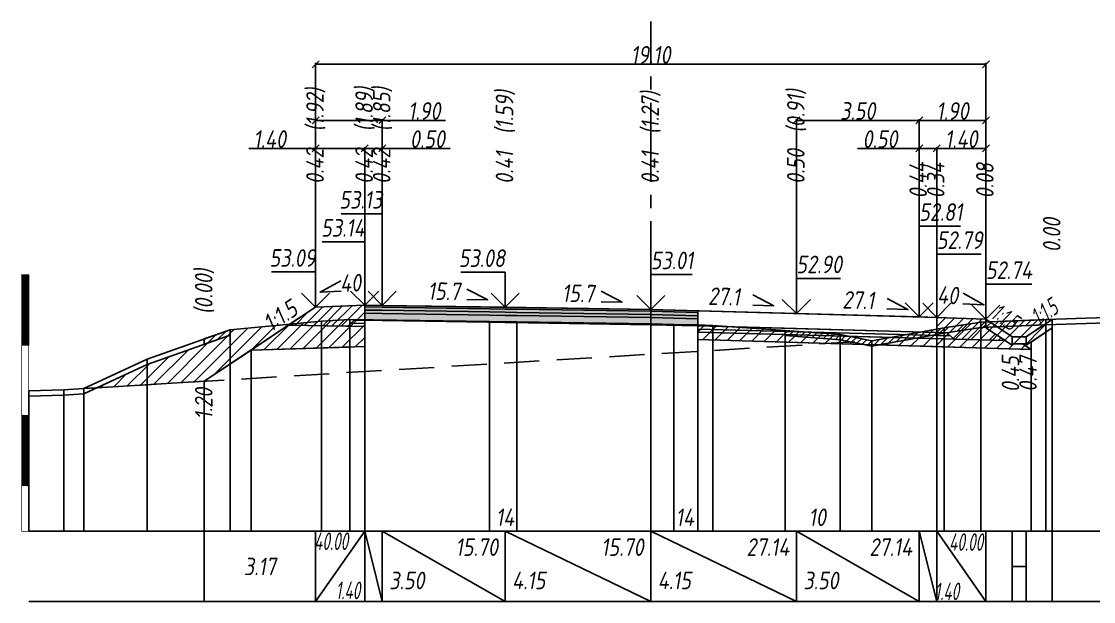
# Model space of a CAD drawing. Extents: x -717 to 1451, y -133302 to 233.
# Drawn here: x 82.6 to 235.3, y -81939 to -81856.4 of the extents above; entities that cross this region are included whole.
import ezdxf
from ezdxf.enums import TextEntityAlignment as Align

# ---------------------------------------------------------------- set-up
doc = ezdxf.new("R2010")
doc.units = 0
doc.linetypes.add('осевая2', pattern=[1.125, 0.75, -0.125, 0.125, -0.125])
doc.linetypes.add('штриховая', pattern=[0.75, 0.5, -0.25])
for name, color, linetype in [('Интерполированный поперечник', 2, 'Continuous'), ('Код_514', 1, 'Continuous'), ('Контур_0', 7, 'Continuous'), ('Контур_2521', 7, 'Continuous'), ('Контур_2564', 7, 'Continuous'), ('Контур_2660', 7, 'Continuous'), ('Контур_2665', 7, 'Continuous'), ('Контур_400', 7, 'Continuous'), ('Контур_508', 7, 'Continuous'), ('Контур_512', 7, 'Continuous'), ('Контур_513', 7, 'Continuous'), ('Красный поперечник', 1, 'Continuous'), ('Линейка абсолютных высот', 7, 'Continuous'), ('Объём_2501', 7, 'Continuous'), ('Объём_2564', 7, 'Continuous'), ('Объём_2650', 7, 'Continuous'), ('Объём_2660', 7, 'Continuous'), ('Объём_2661', 7, 'Continuous'), ('Объём_2662', 7, 'Continuous'), ('Объём_2663', 7, 'Continuous'), ('Объём_2664', 7, 'Continuous'), ('Объём_2665', 7, 'Continuous'), ('Объём_2666', 7, 'Continuous'), ('Объём_2753', 7, 'Continuous'), ('Ось', 1, 'осевая2'), ('Откосы', 7, 'Continuous'), ('Отметки покрытия', 7, 'Continuous'), ('Рабочие отметки', 7, 'Continuous'), ('Рабочие отметки доп.', 7, 'Continuous'), ('Слои выравнивания', 7, 'Continuous'), ('Таблица', 7, 'Continuous'), ('Уклоны проезжей части', 7, 'Continuous'), ('Черный поперечник', 3, 'Continuous')]:
    doc.layers.add(name, color=color, linetype=linetype)
for name, color, linetype, true_color in [('Контур_2540', 2, 'Continuous', 0xffff00), ('Контур_2560', 2, 'Continuous', 0xffff00), ('Контур_2561', 7, 'Continuous', 0xff8040), ('Контур_2562', 3, 'Continuous', 0x00ff00), ('Контур_2563', 7, 'Continuous', 0xff8000), ('Контур_2570', 7, 'Continuous', 0x80ff00), ('Контур_2583', 3, 'Continuous', 0x00ff00), ('Контур_2584', 3, 'Continuous', 0x00ff00), ('Контур_2725', 7, 'Continuous', 0x323232), ('Контур_2736', 4, 'Continuous', 0x00ffff), ('Контур_2760', 7, 'Continuous', 0x323232), ('Контур_2761', 7, 'Continuous', 0x323232), ('Контур_2762', 7, 'Continuous', 0x323232), ('Контур_2763', 7, 'Continuous', 0x323232), ('Контур_402', 7, 'Continuous', 0xff6464), ('Контур_703', 4, 'Continuous', 0x00ffff), ('Контур_707', 4, 'Continuous', 0x00ffff), ('Контур_720', 131, 'Continuous', 0xaaffff), ('Объём_2500', 7, 'Continuous', 0xc0c0c0), ('Объём_2520', 7, 'Continuous', 0x80ffff), ('Объём_2540', 2, 'Continuous', 0xffff00), ('Объём_2560', 2, 'Continuous', 0xffff00), ('Объём_2561', 7, 'Continuous', 0xff8040), ('Объём_2562', 3, 'Continuous', 0x00ff00), ('Объём_2563', 7, 'Continuous', 0xff8000), ('Объём_2570', 7, 'Continuous', 0x80ff00), ('Объём_2583', 3, 'Continuous', 0x00ff00), ('Объём_2584', 3, 'Continuous', 0x00ff00), ('Объём_2591', 3, 'Continuous', 0x00ff00), ('Объём_2595', 3, 'Continuous', 0x00ff00), ('Объём_2600', 7, 'Continuous', 0x808000), ('Объём_2746', 2, 'Continuous', 0xffff00)]:
    doc.layers.add(name, color=color, linetype=linetype, true_color=true_color)
doc.styles.get("Standard").update_dxf_attribs({"font": 'txt', "height": 2.5})
doc.styles.add('М', font='romand.shx', dxfattribs={"width": 0.8, "oblique": 10, "height": 2.5})
doc.dimstyles.get("Standard").update_dxf_attribs({"dimtxt": 0.18, "dimasz": 0.18, "dimexe": 0.18, "dimexo": 0.0625, "dimgap": 0.09, "dimtad": 0, "dimtih": 1, "dimtoh": 1, "dimdec": 4, "dimzin": 0, "dimdsep": 46, "dimtxsty": 'Standard', "dimcen": 0.09, "dimadec": 0, "dimazin": 0, "dimtfac": 1, "dimtdec": 4, "dimtofl": 0, "dimtmove": 0, "dimatfit": 3, "dimfxl": 1, "dimtolj": 1, "dimtzin": 0, "dimarcsym": 0})
pattern_1 = [(45.00000125, (3.60266, -2493.642727), (-0.026516505928, 0.026516504769), []), (135.00000034, (3.60266, -2493.642727), (-0.02651650519, -0.026516505506), [])]

# ---------------------------------------------------------------- blocks, each defined once
blk = doc.blocks.new('_Oblique')
at = {"color": 0, "linetype": 'ByBlock', "lineweight": -2}
blk.add_line((-0.5, -0.5), (0.5, 0.5), dxfattribs=at)
blk = doc.blocks.new('*D3269')
at = {"color": 0, "lineweight": -2, "transparency": 16777216}
for p, q in [((212.96, -81898.53), (212.96, -81874.3)), ((212.96, -81874.48), (219.96, -81874.48)), ((219.96, -81898.81), (219.96, -81874.3))]:
    blk.add_line(p, q, dxfattribs=at)
at = {"layer": 'Defpoints', "color": 0, "transparency": 16777216}
for p in [(219.96, -81874.48), (212.96, -81898.59), (219.96, -81898.87)]:
    blk.add_point(p, dxfattribs=at)
at = {"color": 0, "lineweight": -2, "transparency": 16777216, "rotation": 180}
blk.add_blockref('_Oblique', (212.96, -81874.48), dxfattribs=at)
at = {"color": 0, "lineweight": -2, "transparency": 16777216}
blk.add_blockref('_Oblique', (219.96, -81874.48), dxfattribs=at)
at = {"color": 0, "transparency": 16777216, "insert": (216.46, -81873.14), "char_height": 2.5, "width": 0.69, "attachment_point": 5, "style": 'М'}
blk.add_mtext('\\A1;1.40', dxfattribs=at)
blk = doc.blocks.new('*D3270')
at = {"color": 0, "lineweight": -2, "transparency": 16777216}
for p, q in [((124.46, -81874.48), (114.93, -81874.48)), ((124.46, -81897.06), (124.46, -81874.3)), ((131.46, -81874.48), (124.46, -81874.48)), ((131.46, -81896.78), (131.46, -81874.3))]:
    blk.add_line(p, q, dxfattribs=at)
at = {"layer": 'Defpoints', "color": 0, "transparency": 16777216}
for p in [(131.46, -81874.48), (124.46, -81897.13), (131.46, -81896.85)]:
    blk.add_point(p, dxfattribs=at)
at = {"color": 0, "lineweight": -2, "transparency": 16777216, "rotation": 180}
blk.add_blockref('_Oblique', (124.46, -81874.48), dxfattribs=at)
at = {"color": 0, "lineweight": -2, "transparency": 16777216}
blk.add_blockref('_Oblique', (131.46, -81874.48), dxfattribs=at)
at = {"color": 0, "transparency": 16777216, "insert": (117.93, -81873.14), "char_height": 2.5, "width": 0.69, "attachment_point": 5, "style": 'М'}
blk.add_mtext('\\A1;1.40', dxfattribs=at)
blk = doc.blocks.new('*D3271')
at = {"color": 0, "lineweight": -2, "transparency": 16777216}
for p, q in [((210.46, -81874.48), (201.66, -81874.48)), ((210.46, -81898.46), (210.46, -81874.3)), ((212.96, -81874.48), (210.46, -81874.48)), ((212.96, -81898.53), (212.96, -81874.3))]:
    blk.add_line(p, q, dxfattribs=at)
at = {"layer": 'Defpoints', "color": 0, "transparency": 16777216}
for p in [(212.96, -81874.48), (210.46, -81898.52), (212.96, -81898.59)]:
    blk.add_point(p, dxfattribs=at)
at = {"color": 0, "lineweight": -2, "transparency": 16777216, "rotation": 180}
blk.add_blockref('_Oblique', (210.46, -81874.48), dxfattribs=at)
at = {"color": 0, "lineweight": -2, "transparency": 16777216}
blk.add_blockref('_Oblique', (212.96, -81874.48), dxfattribs=at)
at = {"color": 0, "transparency": 16777216, "insert": (204.88, -81873.14), "char_height": 2.5, "width": 0.72, "attachment_point": 5, "style": 'М'}
blk.add_mtext('\\A1;0.50', dxfattribs=at)
blk = doc.blocks.new('*D3272')
at = {"color": 0, "lineweight": -2, "transparency": 16777216}
for p, q in [((131.46, -81896.78), (131.46, -81874.3)), ((131.46, -81874.48), (133.96, -81874.48)), ((133.96, -81896.82), (133.96, -81874.3)), ((133.96, -81874.48), (143.63, -81874.48))]:
    blk.add_line(p, q, dxfattribs=at)
at = {"layer": 'Defpoints', "color": 0, "transparency": 16777216}
for p in [(133.96, -81874.48), (131.46, -81896.85), (133.96, -81896.88)]:
    blk.add_point(p, dxfattribs=at)
at = {"color": 0, "lineweight": -2, "transparency": 16777216, "rotation": 180}
blk.add_blockref('_Oblique', (131.46, -81874.48), dxfattribs=at)
at = {"color": 0, "lineweight": -2, "transparency": 16777216}
blk.add_blockref('_Oblique', (133.96, -81874.48), dxfattribs=at)
at = {"color": 0, "transparency": 16777216, "insert": (140.4, -81873.14), "char_height": 2.5, "width": 0.72, "attachment_point": 5, "style": 'М'}
blk.add_mtext('\\A1;0.50', dxfattribs=at)
blk = doc.blocks.new('*D3273')
at = {"color": 0, "lineweight": -2, "transparency": 16777216}
for p, q in [((192.96, -81897.99), (192.96, -81870.3)), ((210.46, -81870.48), (192.96, -81870.48)), ((210.46, -81898.46), (210.46, -81870.3))]:
    blk.add_line(p, q, dxfattribs=at)
at = {"layer": 'Defpoints', "color": 0, "transparency": 16777216}
for p in [(192.96, -81870.48), (192.96, -81898.05), (210.46, -81898.52)]:
    blk.add_point(p, dxfattribs=at)
at = {"color": 0, "lineweight": -2, "transparency": 16777216, "rotation": 180}
blk.add_blockref('_Oblique', (192.96, -81870.48), dxfattribs=at)
at = {"color": 0, "lineweight": -2, "transparency": 16777216}
blk.add_blockref('_Oblique', (210.46, -81870.48), dxfattribs=at)
at = {"color": 0, "transparency": 16777216, "insert": (201.71, -81869.14), "char_height": 2.5, "width": 0.75, "attachment_point": 5, "style": 'М'}
blk.add_mtext('\\A1;3.50', dxfattribs=at)
blk = doc.blocks.new('*D3274')
at = {"color": 0, "lineweight": -2, "transparency": 16777216}
for p, q in [((210.46, -81898.46), (210.46, -81870.3)), ((219.96, -81870.48), (210.46, -81870.48)), ((219.96, -81898.81), (219.96, -81870.3))]:
    blk.add_line(p, q, dxfattribs=at)
at = {"layer": 'Defpoints', "color": 0, "transparency": 16777216}
for p in [(210.46, -81870.48), (210.46, -81898.52), (219.96, -81898.87)]:
    blk.add_point(p, dxfattribs=at)
at = {"color": 0, "lineweight": -2, "transparency": 16777216, "rotation": 180}
blk.add_blockref('_Oblique', (210.46, -81870.48), dxfattribs=at)
at = {"color": 0, "lineweight": -2, "transparency": 16777216}
blk.add_blockref('_Oblique', (219.96, -81870.48), dxfattribs=at)
at = {"color": 0, "transparency": 16777216, "insert": (215.21, -81869.14), "char_height": 2.5, "width": 0.69, "attachment_point": 5, "style": 'М'}
blk.add_mtext('\\A1;1.90', dxfattribs=at)
blk = doc.blocks.new('*D3275')
at = {"color": 0, "lineweight": -2, "transparency": 16777216}
for p, q in [((124.46, -81897.06), (124.46, -81870.3)), ((124.46, -81870.48), (133.96, -81870.48)), ((133.96, -81896.82), (133.96, -81870.3)), ((133.96, -81870.48), (142.96, -81870.48))]:
    blk.add_line(p, q, dxfattribs=at)
at = {"layer": 'Defpoints', "color": 0, "transparency": 16777216}
for p in [(133.96, -81870.48), (124.46, -81897.13), (133.96, -81896.88)]:
    blk.add_point(p, dxfattribs=at)
at = {"color": 0, "lineweight": -2, "transparency": 16777216, "rotation": 180}
blk.add_blockref('_Oblique', (124.46, -81870.48), dxfattribs=at)
at = {"color": 0, "lineweight": -2, "transparency": 16777216}
blk.add_blockref('_Oblique', (133.96, -81870.48), dxfattribs=at)
at = {"color": 0, "transparency": 16777216, "insert": (139.95, -81869.14), "char_height": 2.5, "width": 0.69, "attachment_point": 5, "style": 'М'}
blk.add_mtext('\\A1;1.90', dxfattribs=at)
blk = doc.blocks.new('*D3276')
at = {"color": 0, "lineweight": -2, "transparency": 16777216}
for p, q in [((124.46, -81897.06), (124.46, -81862.3)), ((124.46, -81862.48), (219.96, -81862.48)), ((219.96, -81898.81), (219.96, -81862.3))]:
    blk.add_line(p, q, dxfattribs=at)
at = {"layer": 'Defpoints', "color": 0, "transparency": 16777216}
for p in [(219.96, -81862.48), (124.46, -81897.13), (219.96, -81898.87)]:
    blk.add_point(p, dxfattribs=at)
at = {"color": 0, "lineweight": -2, "transparency": 16777216, "rotation": 180}
blk.add_blockref('_Oblique', (124.46, -81862.48), dxfattribs=at)
at = {"color": 0, "lineweight": -2, "transparency": 16777216}
blk.add_blockref('_Oblique', (219.96, -81862.48), dxfattribs=at)
at = {"color": 0, "transparency": 16777216, "insert": (172.21, -81861.14), "char_height": 2.5, "width": 0.81, "attachment_point": 5, "style": 'М'}
blk.add_mtext('\\A1;19.10', dxfattribs=at)

msp = doc.modelspace()

# ---------------------------------------------------------------- hatches: boundary and pattern name
at = {"layer": 'Линейка абсолютных высот'}
h = msp.add_hatch(dxfattribs=at)
h.set_pattern_fill('ANSI37', scale=0.3, style=0)
h.set_pattern_definition(pattern_1)
h.paths.add_polyline_path([(83.603, -81902.489), (83.603, -81892.489), (82.603, -81892.489), (82.603, -81902.489)])
h = msp.add_hatch(dxfattribs=at)
h.set_pattern_fill('ANSI37', scale=0.3, style=0)
h.set_pattern_definition(pattern_1)
h.paths.add_polyline_path([(83.603, -81922.489), (83.603, -81912.489), (82.603, -81912.489), (82.603, -81922.489)])
at = {"layer": 'Объём_2563'}
h = msp.add_hatch(dxfattribs=at)
h.set_pattern_fill('ANSI31', color=256, scale=0.3)
h.paths.add_polyline_path([(124.455, -81897.063), (131.455, -81896.783), (131.455, -81898.933), (129.955, -81898.909), (129.069, -81899.795), (120.557, -81899.662)])
h = msp.add_hatch(dxfattribs=at)
h.set_pattern_fill('ANSI31', color=256, scale=0.3)
h.paths.add_polyline_path([(215.381, -81901.644), (214.455, -81900.719), (212.955, -81900.678), (212.955, -81898.528), (219.955, -81898.808), (219.955, -81900.01), (222.705, -81901.843)])
at = {"layer": 'Объём_2570'}
h = msp.add_hatch(dxfattribs=at)
h.set_pattern_fill('ANSI31', color=256, scale=0.2)
h.paths.add_polyline_path([(229.416, -81899.571), (219.226, -81899.964), (214.025, -81900.792), (203.729, -81902.62), (199.195, -81901.737), (191.338, -81901.135), (191.338, -81900.385), (199.195, -81900.987), (203.729, -81901.87), (214.025, -81900.042), (219.226, -81899.214), (229.416, -81898.821)])
h = msp.add_hatch(dxfattribs=at)
h.set_pattern_fill('ANSI31', color=256, scale=0.2)
h.paths.add_polyline_path([(108.603, -81902.36), (108.603, -81901.61), (112.309, -81900.3), (112.309, -81901.05)])
at = {"layer": 'Объём_2600'}
h = msp.add_hatch(dxfattribs=at)
h.set_pattern_fill('ANSI31', color=6, scale=0.4)
h.paths.add_polyline_path([(131.455, -81902.695), (115.279, -81903.18), (108.603, -81907.631), (93.308, -81908.557), (100.454, -81905.242), (112.309, -81901.05), (112.309, -81900.3), (125.317, -81899.073), (129.353, -81898.843), (131.455, -81898.872)])
h = msp.add_hatch(dxfattribs=at)
h.set_pattern_fill('ANSI31', color=6, scale=0.4)
h.paths.add_polyline_path([(202.502, -81902.381), (178.92, -81901.674), (178.92, -81899.605), (181.046, -81899.705), (191.338, -81900.385), (191.338, -81901.135), (199.195, -81901.737)])
h = msp.add_hatch(dxfattribs=at)
h.set_pattern_fill('ANSI31', color=6, scale=0.4)
h.paths.add_polyline_path([(229.416, -81900.023), (226.39, -81902.041), (226.39, -81903.098), (204.703, -81902.447), (214.025, -81900.792), (219.226, -81899.964), (229.416, -81899.571)])
h = msp.add_hatch(dxfattribs=at)
h.set_pattern_fill('HONEY', color=5, scale=0.3)
h.paths.add_polyline_path([(203.729, -81902.62), (202.502, -81902.381), (204.703, -81902.447)])
h = msp.add_hatch(dxfattribs=at)
h.set_pattern_fill('HONEY', color=5, scale=0.3)
h.paths.add_polyline_path([(203.729, -81902.62), (202.502, -81902.381), (204.703, -81902.447)])
h = msp.add_hatch(dxfattribs=at)
h.set_pattern_fill('HONEY', color=5, scale=0.3)
h.paths.add_polyline_path([(91.449, -81909.42), (91.449, -81908.67), (93.308, -81908.557)])
at = {"layer": 'Слои выравнивания'}
for color, points in [(2, [(131.455, -81896.783), (133.955, -81896.822), (149.25, -81897.062), (151.455, -81897.096), (153.14, -81897.123), (172.205, -81897.422), (172.205, -81897.672), (153.14, -81897.373), (151.455, -81897.346), (149.25, -81897.312), (133.955, -81897.072), (131.455, -81897.033)]), (3, [(131.455, -81897.033), (133.955, -81897.072), (149.25, -81897.312), (151.455, -81897.346), (153.14, -81897.373), (172.205, -81897.672), (172.205, -81898.122), (153.14, -81897.823), (151.455, -81897.796), (149.25, -81897.762), (133.955, -81897.522), (131.455, -81897.483)]), (4, [(131.455, -81897.483), (133.955, -81897.522), (149.25, -81897.762), (151.455, -81897.796), (153.14, -81897.823), (172.205, -81898.122), (172.205, -81898.572), (153.14, -81898.273), (151.455, -81898.246), (149.25, -81898.212), (133.955, -81897.972), (131.455, -81897.933)]), (5, [(131.455, -81897.933), (133.955, -81897.972), (149.25, -81898.212), (151.455, -81898.246), (153.14, -81898.273), (172.205, -81898.572), (172.205, -81899.572), (153.14, -81899.273), (151.455, -81899.246), (149.25, -81899.212), (133.955, -81898.972), (131.455, -81898.933)]), (2, [(172.205, -81897.422), (175.489, -81897.511), (178.92, -81897.604), (178.92, -81897.854), (175.489, -81897.761), (172.205, -81897.672)]), (3, [(172.205, -81897.672), (175.489, -81897.761), (178.92, -81897.854), (178.92, -81898.304), (175.489, -81898.211), (172.205, -81898.122)]), (4, [(172.205, -81898.122), (175.489, -81898.211), (178.92, -81898.304), (178.92, -81898.754), (175.489, -81898.661), (172.205, -81898.572)]), (5, [(172.205, -81898.572), (175.489, -81898.661), (178.92, -81898.754), (178.92, -81899.754), (175.489, -81899.661), (172.205, -81899.572)])]:
    msp.add_hatch(color=color, dxfattribs=at).paths.add_polyline_path(points)

# ---------------------------------------------------------------- linework, layer by layer
at = {"layer": 'Интерполированный поперечник', "linetype": 'штриховая', "ltscale": 10, "flags": 128}
msp.add_lwpolyline([(91.449, -81908.67), (203.729, -81901.87)], dxfattribs=at)
at = {"layer": 'Код_514'}
for p, q in [((108.603, -81939), (108.603, -81929)), ((124.455, -81939), (124.455, -81929)), ((124.455, -81939), (131.455, -81929)), ((131.455, -81939), (131.455, -81929)), ((131.455, -81929), (133.955, -81939)), ((133.955, -81939), (133.955, -81929)), ((133.955, -81929), (151.455, -81939)), ((151.455, -81939), (151.455, -81929)), ((151.455, -81929), (172.205, -81939)), ((172.205, -81939), (172.205, -81929)), ((172.205, -81929), (192.955, -81939)), ((192.955, -81939), (192.955, -81929)), ((192.955, -81929), (210.455, -81939)), ((210.455, -81939), (210.455, -81929)), ((210.455, -81929), (212.955, -81939)), ((212.955, -81939), (212.955, -81929)), ((212.955, -81929), (219.955, -81939)), ((219.955, -81939), (219.955, -81929)), ((223.696, -81939), (223.696, -81929)), ((225.696, -81939), (225.696, -81929)), ((229.416, -81939), (229.416, -81929)), ((223.696, -81934), (225.696, -81934))]:
    msp.add_line(p, q, dxfattribs=at)
at = {"layer": 'Контур_0', "color": 18, "true_color": 0x000000, "flags": 128}
for points in [[(178.92, -81897.604), (212.955, -81898.528), (212.955, -81900.678), (178.92, -81899.754), (178.92, -81897.604), (178.92, -81897.604)], [(120.557, -81899.662), (129.069, -81899.795), (129.955, -81898.909), (131.455, -81898.933)], [(129.955, -81898.909), (131.455, -81898.933), (131.455, -81899.833), (129.069, -81899.795), (129.955, -81898.909), (129.955, -81898.909)], [(192.955, -81900.135), (214.455, -81900.719), (215.381, -81901.644), (178.92, -81900.654), (178.92, -81899.754), (192.955, -81900.135), (192.955, -81900.135)], [(212.955, -81900.678), (214.455, -81900.719), (215.381, -81901.644), (222.705, -81901.843)]]:
    msp.add_lwpolyline(points, dxfattribs=at)
at = {"layer": 'Контур_2521', "color": 18, "true_color": 0x000000, "flags": 128}
for points in [[(129.512, -81899.352), (131.455, -81899.383)], [(178.92, -81900.204), (214.918, -81901.181)]]:
    msp.add_lwpolyline(points, dxfattribs=at)
at = {"layer": 'Контур_2540', "flags": 128}
for points in [[(131.455, -81902.695), (115.279, -81903.18), (120.557, -81899.662), (131.455, -81899.833), (131.455, -81902.695), (131.455, -81902.695)], [(225.196, -81902.302), (226.39, -81903.098), (178.92, -81901.674), (178.92, -81900.654), (222.705, -81901.843), (223.696, -81902.503), (223.696, -81902.302), (225.196, -81902.302), (225.196, -81902.302)]]:
    msp.add_lwpolyline(points, dxfattribs=at)
at = {"layer": 'Контур_2560', "flags": 128}
for points in [[(124.455, -81897.063), (124.455, -81897.063), (124.455, -81897.063), (131.455, -81896.783)], [(212.955, -81898.528), (219.955, -81898.808), (219.955, -81898.808), (219.955, -81898.808)]]:
    msp.add_lwpolyline(points, dxfattribs=at)
at = {"layer": 'Контур_2561', "flags": 128}
for points in [[(131.455, -81896.783), (131.455, -81896.783), (124.455, -81897.063), (124.455, -81897.063), (131.455, -81896.783)], [(212.955, -81898.528), (212.955, -81898.528), (219.955, -81898.808), (219.955, -81898.808), (212.955, -81898.528)]]:
    msp.add_lwpolyline(points, dxfattribs=at)
at = {"layer": 'Контур_2562', "flags": 128}
for points in [[(124.455, -81897.063), (124.455, -81897.063), (124.455, -81897.063), (124.455, -81897.063), (124.455, -81897.063)], [(219.955, -81898.808), (219.955, -81898.808), (219.955, -81898.808), (219.955, -81898.808), (219.955, -81898.808)]]:
    msp.add_lwpolyline(points, dxfattribs=at)
at = {"layer": 'Контур_2563', "flags": 128}
for points in [[(124.455, -81897.063), (131.455, -81896.783), (131.455, -81898.933), (129.955, -81898.909), (129.069, -81899.795), (120.557, -81899.662), (124.455, -81897.063), (124.455, -81897.063)], [(215.381, -81901.644), (214.455, -81900.719), (212.955, -81900.678), (212.955, -81898.528), (219.955, -81898.808), (219.955, -81900.01), (222.705, -81901.843), (215.381, -81901.644), (215.381, -81901.644)]]:
    msp.add_lwpolyline(points, dxfattribs=at)
at = {"layer": 'Контур_2564', "flags": 128}
for points in [[(124.455, -81897.063), (131.455, -81896.783)], [(212.955, -81898.528), (219.955, -81898.808)]]:
    msp.add_lwpolyline(points, dxfattribs=at)
at = {"layer": 'Контур_2570', "flags": 128}
msp.add_lwpolyline([(83.603, -81909.75), (88.611, -81909.621), (91.449, -81909.42), (91.449, -81909.42), (100.454, -81905.242), (112.309, -81901.05), (112.309, -81900.3), (125.317, -81899.073), (129.353, -81898.843), (149.25, -81899.119), (153.14, -81899.179), (172.205, -81899.476), (175.489, -81899.527), (178.92, -81899.605), (181.046, -81899.705), (191.338, -81900.385), (191.338, -81901.135), (199.195, -81901.737), (203.729, -81902.62), (214.025, -81900.792), (219.226, -81899.964), (228.483, -81899.602), (251.528, -81898.831), (254.416, -81898.714)], dxfattribs=at)
at = {"layer": 'Контур_2583', "flags": 128}
for points in [[(219.955, -81898.808), (223.696, -81901.302), (223.696, -81902.503), (219.955, -81900.01), (219.955, -81898.808)], [(225.696, -81901.302), (229.416, -81898.821), (229.416, -81900.023), (225.696, -81902.503), (225.696, -81901.302)]]:
    msp.add_lwpolyline(points, dxfattribs=at)
at = {"layer": 'Контур_2584', "flags": 128}
msp.add_lwpolyline([(223.696, -81901.302), (225.696, -81901.302), (225.696, -81902.302), (223.696, -81902.302), (223.696, -81901.302)], dxfattribs=at)
at = {"layer": 'Контур_2660', "flags": 128}
for points in [[(178.92, -81901.674), (226.39, -81903.098)], [(115.279, -81903.18), (131.455, -81902.695)]]:
    msp.add_lwpolyline(points, dxfattribs=at)
at = {"layer": 'Контур_2665', "flags": 128}
for points in [[(124.455, -81897.063), (124.455, -81897.063)], [(219.955, -81898.808), (219.955, -81898.808)]]:
    msp.add_lwpolyline(points, dxfattribs=at)
at = {"layer": 'Контур_2725', "flags": 128}
msp.add_lwpolyline([(131.455, -81898.933), (133.955, -81898.972), (149.25, -81899.212), (151.455, -81899.246), (153.14, -81899.273), (172.205, -81899.572), (175.489, -81899.661), (178.92, -81899.754)], dxfattribs=at)
at = {"layer": 'Контур_2736', "flags": 128}
for points in [[(124.455, -81897.063), (108.603, -81907.631)], [(219.955, -81898.808), (219.955, -81898.808)]]:
    msp.add_lwpolyline(points, dxfattribs=at)
at = {"layer": 'Контур_2760', "flags": 128}
msp.add_lwpolyline([(131.455, -81896.783), (133.955, -81896.822), (149.25, -81897.062), (151.455, -81897.096), (153.14, -81897.123), (172.205, -81897.422), (175.489, -81897.511), (178.92, -81897.604)], dxfattribs=at)
at = {"layer": 'Контур_2761', "flags": 128}
msp.add_lwpolyline([(131.455, -81897.033), (133.955, -81897.072), (149.25, -81897.312), (151.455, -81897.346), (153.14, -81897.373), (172.205, -81897.672), (175.489, -81897.761), (178.92, -81897.854)], dxfattribs=at)
at = {"layer": 'Контур_2762', "flags": 128}
msp.add_lwpolyline([(131.455, -81897.483), (133.955, -81897.522), (149.25, -81897.762), (151.455, -81897.796), (153.14, -81897.823), (172.205, -81898.122), (175.489, -81898.211), (178.92, -81898.304)], dxfattribs=at)
at = {"layer": 'Контур_2763', "flags": 128}
msp.add_lwpolyline([(131.455, -81897.933), (133.955, -81897.972), (149.25, -81898.212), (151.455, -81898.246), (153.14, -81898.273), (172.205, -81898.572), (175.489, -81898.661), (178.92, -81898.754)], dxfattribs=at)
at = {"layer": 'Контур_400', "flags": 128}
for points in [[(131.455, -81896.783), (133.955, -81896.822), (133.955, -81896.822), (133.955, -81896.822), (133.955, -81896.822), (133.955, -81896.822), (133.955, -81896.822), (151.455, -81897.096), (172.205, -81897.422)], [(172.205, -81897.422), (192.955, -81897.985), (210.455, -81898.46), (210.455, -81898.46), (210.455, -81898.46), (210.455, -81898.46), (210.455, -81898.46), (210.455, -81898.46), (212.955, -81898.528)]]:
    msp.add_lwpolyline(points, dxfattribs=at)
at = {"layer": 'Контур_402', "flags": 128}
msp.add_lwpolyline([(115.279, -81903.18), (131.455, -81902.695), (131.455, -81898.933), (172.205, -81899.572), (178.92, -81899.754), (178.92, -81901.674), (226.39, -81903.098)], dxfattribs=at)
at = {"layer": 'Контур_508', "flags": 128}
msp.add_lwpolyline([(108.603, -81907.631), (115.279, -81903.18), (131.455, -81902.695), (131.455, -81898.933), (172.205, -81899.572), (178.92, -81899.754), (178.92, -81901.674), (226.39, -81903.098), (226.39, -81902.041), (229.416, -81900.023)], dxfattribs=at)
at = {"layer": 'Контур_512', "flags": 128}
for points in [[(178.92, -81901.674), (226.39, -81903.098), (226.39, -81902.041), (229.416, -81900.023)], [(108.603, -81907.631), (115.279, -81903.18), (131.455, -81902.695)]]:
    msp.add_lwpolyline(points, dxfattribs=at)
at = {"layer": 'Контур_513', "flags": 128}
msp.add_lwpolyline([(108.603, -81907.631), (115.279, -81903.18), (131.455, -81902.695), (131.455, -81898.933), (172.205, -81899.572), (178.92, -81899.754), (178.92, -81901.674), (226.39, -81903.098), (226.39, -81902.041), (229.416, -81900.023)], dxfattribs=at)
at = {"layer": 'Контур_703', "flags": 128}
for points in [[(124.455, -81897.063), (108.603, -81907.631)], [(219.955, -81898.808), (219.955, -81898.808)], [(219.955, -81898.808), (223.696, -81901.302)], [(219.955, -81898.808), (223.696, -81901.302)]]:
    msp.add_lwpolyline(points, dxfattribs=at)
at = {"layer": 'Контур_707', "flags": 128}
msp.add_lwpolyline([(225.696, -81901.302), (229.416, -81898.821)], dxfattribs=at)
msp.add_lwpolyline([(225.696, -81901.302), (229.416, -81898.821)], dxfattribs=at)
at = {"layer": 'Контур_720', "flags": 128}
msp.add_lwpolyline([(223.696, -81901.302), (225.696, -81901.302)], dxfattribs=at)
at = {"layer": 'Красный поперечник'}
for p, q in [((108.603, -81907.631), (124.455, -81897.063)), ((124.455, -81897.063), (131.455, -81896.783)), ((131.455, -81896.783), (133.955, -81896.822)), ((133.955, -81896.822), (151.455, -81897.096)), ((151.455, -81897.096), (172.205, -81897.422)), ((172.205, -81897.422), (192.955, -81897.985)), ((192.955, -81897.985), (210.455, -81898.46)), ((210.455, -81898.46), (212.955, -81898.528)), ((212.955, -81898.528), (219.955, -81898.808)), ((219.955, -81898.808), (223.696, -81901.302)), ((225.696, -81901.302), (229.416, -81898.821)), ((229.416, -81900.023), (229.416, -81929)), ((178.92, -81901.674), (178.92, -81929)), ((223.696, -81901.302), (225.696, -81901.302)), ((115.279, -81903.18), (115.279, -81929)), ((131.455, -81902.695), (131.455, -81929)), ((226.39, -81902.041), (226.39, -81929)), ((226.39, -81903.098), (226.39, -81929)), ((108.603, -81907.631), (108.603, -81929))]:
    msp.add_line(p, q, dxfattribs=at)
at = {"layer": 'Линейка абсолютных высот', "color": 7, "const_width": 0.1, "flags": 128}
for points in [[(83.603, -81902.489), (83.603, -81892.489), (82.603, -81892.489), (82.603, -81902.489), (83.603, -81902.489)], [(83.603, -81912.489), (83.603, -81902.489), (82.603, -81902.489), (82.603, -81912.489), (83.603, -81912.489)], [(83.603, -81922.489), (83.603, -81912.489), (82.603, -81912.489), (82.603, -81922.489), (83.603, -81922.489)], [(83.603, -81929), (83.603, -81922.489), (82.603, -81922.489), (82.603, -81929), (83.603, -81929)]]:
    msp.add_lwpolyline(points, dxfattribs=at)
at = {"layer": 'Объём_2500', "color": 18, "true_color": 0x000000, "flags": 128}
msp.add_lwpolyline([(178.92, -81897.604), (212.955, -81898.528), (212.955, -81900.678), (178.92, -81899.754), (178.92, -81897.604), (178.92, -81897.604)], dxfattribs=at)
at = {"layer": 'Объём_2501', "flags": 128}
for points in [[(131.455, -81896.783), (133.955, -81896.822), (133.955, -81896.822), (133.955, -81896.822), (133.955, -81896.822), (133.955, -81896.822), (133.955, -81896.822), (151.455, -81897.096), (172.205, -81897.422)], [(172.205, -81897.422), (192.955, -81897.985), (210.455, -81898.46), (210.455, -81898.46), (210.455, -81898.46), (210.455, -81898.46), (210.455, -81898.46), (210.455, -81898.46), (212.955, -81898.528)]]:
    msp.add_lwpolyline(points, dxfattribs=at)
at = {"layer": 'Объём_2520', "color": 250, "flags": 128}
for points in [[(129.955, -81898.909), (131.455, -81898.933), (131.455, -81899.833), (129.069, -81899.795), (129.955, -81898.909), (129.955, -81898.909)], [(192.955, -81900.135), (214.455, -81900.719), (215.381, -81901.644), (178.92, -81900.654), (178.92, -81899.754), (192.955, -81900.135), (192.955, -81900.135)]]:
    msp.add_lwpolyline(points, dxfattribs=at)
at = {"layer": 'Объём_2540', "flags": 128}
for points in [[(131.455, -81902.695), (115.279, -81903.18), (120.557, -81899.662), (131.455, -81899.833), (131.455, -81902.695), (131.455, -81902.695)], [(225.196, -81902.302), (226.39, -81903.098), (178.92, -81901.674), (178.92, -81900.654), (222.705, -81901.843), (223.696, -81902.503), (223.696, -81902.302), (225.196, -81902.302), (225.196, -81902.302)]]:
    msp.add_lwpolyline(points, dxfattribs=at)
at = {"layer": 'Объём_2560', "flags": 128}
for points in [[(124.455, -81897.063), (124.455, -81897.063), (124.455, -81897.063), (131.455, -81896.783)], [(212.955, -81898.528), (219.955, -81898.808), (219.955, -81898.808), (219.955, -81898.808)]]:
    msp.add_lwpolyline(points, dxfattribs=at)
at = {"layer": 'Объём_2561', "flags": 128}
for points in [[(131.455, -81896.783), (131.455, -81896.783), (124.455, -81897.063), (124.455, -81897.063), (131.455, -81896.783)], [(212.955, -81898.528), (212.955, -81898.528), (219.955, -81898.808), (219.955, -81898.808), (212.955, -81898.528)]]:
    msp.add_lwpolyline(points, dxfattribs=at)
at = {"layer": 'Объём_2562', "flags": 128}
for points in [[(124.455, -81897.063), (124.455, -81897.063), (124.455, -81897.063), (124.455, -81897.063), (124.455, -81897.063)], [(219.955, -81898.808), (219.955, -81898.808), (219.955, -81898.808), (219.955, -81898.808), (219.955, -81898.808)]]:
    msp.add_lwpolyline(points, dxfattribs=at)
at = {"layer": 'Объём_2563', "color": 250, "flags": 128}
for points in [[(124.455, -81897.063), (131.455, -81896.783), (131.455, -81898.933), (129.955, -81898.909), (129.069, -81899.795), (120.557, -81899.662), (124.455, -81897.063), (124.455, -81897.063)], [(215.381, -81901.644), (214.455, -81900.719), (212.955, -81900.678), (212.955, -81898.528), (219.955, -81898.808), (219.955, -81900.01), (222.705, -81901.843), (215.381, -81901.644), (215.381, -81901.644)]]:
    msp.add_lwpolyline(points, dxfattribs=at)
at = {"layer": 'Объём_2564', "flags": 128}
for points in [[(124.455, -81897.063), (131.455, -81896.783)], [(212.955, -81898.528), (219.955, -81898.808)]]:
    msp.add_lwpolyline(points, dxfattribs=at)
at = {"layer": 'Объём_2570', "flags": 128}
for points in [[(229.416, -81899.571), (219.226, -81899.964), (214.025, -81900.792), (203.729, -81902.62), (199.195, -81901.737), (191.338, -81901.135), (191.338, -81900.385), (199.195, -81900.987), (203.729, -81901.87), (214.025, -81900.042), (219.226, -81899.214), (229.416, -81898.821), (229.416, -81899.571), (229.416, -81899.571)], [(108.603, -81902.36), (108.603, -81901.61), (112.309, -81900.3), (112.309, -81901.05), (108.603, -81902.36), (108.603, -81902.36)]]:
    msp.add_lwpolyline(points, dxfattribs=at)
at = {"layer": 'Объём_2583', "flags": 128}
for points in [[(219.955, -81898.808), (223.696, -81901.302), (223.696, -81902.503), (219.955, -81900.01), (219.955, -81898.808)], [(225.696, -81901.302), (229.416, -81898.821), (229.416, -81900.023), (225.696, -81902.503), (225.696, -81901.302)]]:
    msp.add_lwpolyline(points, dxfattribs=at)
at = {"layer": 'Объём_2584', "flags": 128}
msp.add_lwpolyline([(223.696, -81901.302), (225.696, -81901.302), (225.696, -81902.302), (223.696, -81902.302), (223.696, -81901.302)], dxfattribs=at)
at = {"layer": 'Объём_2591', "flags": 128}
for points in [[(219.955, -81898.808), (223.696, -81901.302)], [(225.696, -81901.302), (229.416, -81898.821)]]:
    msp.add_lwpolyline(points, dxfattribs=at)
at = {"layer": 'Объём_2595', "flags": 128}
msp.add_lwpolyline([(223.696, -81901.302), (225.696, -81901.302)], dxfattribs=at)
at = {"layer": 'Объём_2600', "color": 5, "flags": 128}
for points in [[(203.729, -81902.62), (202.502, -81902.381), (204.703, -81902.447), (203.729, -81902.62), (203.729, -81902.62)], [(91.449, -81909.42), (91.449, -81908.67), (93.308, -81908.557), (91.449, -81909.42), (91.449, -81909.42)]]:
    msp.add_lwpolyline(points, dxfattribs=at)
at = {"layer": 'Объём_2650', "color": 6, "flags": 128}
for points in [[(131.455, -81902.695), (115.279, -81903.18), (108.603, -81907.631), (93.308, -81908.557), (100.454, -81905.242), (112.309, -81901.05), (112.309, -81900.3), (125.317, -81899.073), (129.353, -81898.843), (131.455, -81898.872), (131.455, -81902.695), (131.455, -81902.695)], [(202.502, -81902.381), (178.92, -81901.674), (178.92, -81899.605), (181.046, -81899.705), (191.338, -81900.385), (191.338, -81901.135), (199.195, -81901.737), (202.502, -81902.381), (202.502, -81902.381)], [(229.416, -81900.023), (226.39, -81902.041), (226.39, -81903.098), (204.703, -81902.447), (214.025, -81900.792), (219.226, -81899.964), (229.416, -81899.571), (229.416, -81900.023), (229.416, -81900.023)]]:
    msp.add_lwpolyline(points, dxfattribs=at)
at = {"layer": 'Объём_2660', "flags": 128}
for points in [[(178.92, -81901.674), (226.39, -81903.098)], [(115.279, -81903.18), (131.455, -81902.695)]]:
    msp.add_lwpolyline(points, dxfattribs=at)
at = {"layer": 'Объём_2661', "flags": 128}
for points in [[(124.455, -81897.063), (108.603, -81907.631)], [(219.955, -81898.808), (223.696, -81901.302)]]:
    msp.add_lwpolyline(points, dxfattribs=at)
at = {"layer": 'Объём_2662', "flags": 128}
msp.add_lwpolyline([(225.696, -81901.302), (229.416, -81898.821)], dxfattribs=at)
at = {"layer": 'Объём_2663', "flags": 128}
msp.add_lwpolyline([(223.696, -81901.302), (225.696, -81901.302)], dxfattribs=at)
at = {"layer": 'Объём_2664', "flags": 128}
msp.add_lwpolyline([(223.696, -81901.302), (225.696, -81901.302)], dxfattribs=at)
at = {"layer": 'Объём_2665', "flags": 128}
for points in [[(124.455, -81897.063), (124.455, -81897.063)], [(219.955, -81898.808), (219.955, -81898.808)]]:
    msp.add_lwpolyline(points, dxfattribs=at)
at = {"layer": 'Объём_2666', "flags": 128}
for points in [[(124.455, -81897.063), (108.603, -81907.631)], [(219.955, -81898.808), (219.955, -81898.808)]]:
    msp.add_lwpolyline(points, dxfattribs=at)
at = {"layer": 'Объём_2746', "flags": 128}
for points in [[(129.353, -81902.758), (115.279, -81903.18), (120.801, -81899.499), (125.317, -81899.073), (129.353, -81898.843), (129.353, -81902.758), (129.353, -81902.758)], [(191.338, -81901.135), (199.195, -81901.737), (202.502, -81902.381), (178.92, -81901.674), (178.92, -81899.605), (181.046, -81899.705), (191.338, -81900.385), (191.338, -81901.135), (191.338, -81901.135)], [(229.416, -81900.023), (226.39, -81902.041), (226.39, -81903.098), (204.703, -81902.447), (214.025, -81900.792), (219.226, -81899.964), (221.553, -81899.873), (223.696, -81901.302), (225.696, -81901.302), (228.23, -81899.612), (229.416, -81899.571), (229.416, -81900.023), (229.416, -81900.023)]]:
    msp.add_lwpolyline(points, dxfattribs=at)
at = {"layer": 'Объём_2753', "flags": 128}
msp.add_lwpolyline([(178.92, -81897.604), (178.92, -81897.604)], dxfattribs=at)
at = {"layer": 'Ось', "ltscale": 15}
msp.add_line((172.205, -81912.971), (172.205, -81856.393), dxfattribs=at)
at = {"layer": 'Отметки покрытия', "color": 1}
for p, q in [((133.955, -81883.783), (128.105, -81883.783)), ((133.955, -81896.822), (133.955, -81883.783)), ((210.455, -81898.46), (210.455, -81885.528)), ((210.455, -81885.528), (216.355, -81885.528)), ((131.455, -81887.783), (125.405, -81887.783)), ((131.455, -81896.783), (131.455, -81887.783)), ((212.955, -81898.528), (212.955, -81889.528)), ((212.955, -81889.528), (219.305, -81889.528)), ((124.455, -81892.063), (118.155, -81892.063)), ((124.455, -81897.063), (124.455, -81892.063)), ((151.455, -81892.096), (145.155, -81892.096)), ((151.455, -81897.096), (151.455, -81892.096)), ((172.205, -81897.422), (172.205, -81892.422)), ((172.205, -81892.422), (178.105, -81892.422)), ((192.955, -81897.985), (192.955, -81892.985)), ((192.955, -81892.985), (199.255, -81892.985)), ((219.955, -81898.808), (219.955, -81893.808)), ((219.955, -81893.808), (226.505, -81893.808)), ((124.455, -81897.063), (122.455, -81895.063)), ((124.455, -81897.063), (126.455, -81895.063)), ((131.455, -81896.783), (129.455, -81894.783)), ((131.455, -81896.783), (133.455, -81894.783)), ((133.955, -81896.822), (131.955, -81894.822)), ((133.955, -81896.822), (135.955, -81894.822)), ((151.455, -81897.096), (149.455, -81895.096)), ((151.455, -81897.096), (153.455, -81895.096)), ((172.205, -81897.422), (170.205, -81895.422)), ((172.205, -81897.422), (174.205, -81895.422)), ((192.955, -81897.985), (190.955, -81895.985)), ((192.955, -81897.985), (194.955, -81895.985)), ((210.455, -81898.46), (208.455, -81896.46)), ((210.455, -81898.46), (212.455, -81896.46)), ((212.955, -81898.528), (210.955, -81896.528)), ((212.955, -81898.528), (214.955, -81896.528)), ((219.955, -81898.808), (217.955, -81896.808)), ((219.955, -81898.808), (221.955, -81896.808))]:
    msp.add_line(p, q, dxfattribs=at)
at = {"layer": 'Слои выравнивания'}
for p, q in [((131.455, -81896.783), (131.455, -81929)), ((172.205, -81897.422), (172.205, -81929)), ((178.92, -81897.604), (178.92, -81929)), ((212.955, -81898.528), (212.955, -81929))]:
    msp.add_line(p, q, dxfattribs=at)
at = {"layer": 'Слои выравнивания', "color": 2, "flags": 128}
for points in [[(131.455, -81896.783), (133.955, -81896.822), (149.25, -81897.062), (151.455, -81897.096), (153.14, -81897.123), (172.205, -81897.422), (172.205, -81897.672), (153.14, -81897.373), (151.455, -81897.346), (149.25, -81897.312), (133.955, -81897.072), (131.455, -81897.033)], [(172.205, -81897.422), (175.489, -81897.511), (178.92, -81897.604), (178.92, -81897.854), (175.489, -81897.761), (172.205, -81897.672)]]:
    msp.add_lwpolyline(points, close=True, dxfattribs=at)
at = {"layer": 'Слои выравнивания', "color": 3, "flags": 128}
for points in [[(131.455, -81897.033), (133.955, -81897.072), (149.25, -81897.312), (151.455, -81897.346), (153.14, -81897.373), (172.205, -81897.672), (172.205, -81898.122), (153.14, -81897.823), (151.455, -81897.796), (149.25, -81897.762), (133.955, -81897.522), (131.455, -81897.483)], [(172.205, -81897.672), (175.489, -81897.761), (178.92, -81897.854), (178.92, -81898.304), (175.489, -81898.211), (172.205, -81898.122)]]:
    msp.add_lwpolyline(points, close=True, dxfattribs=at)
at = {"layer": 'Слои выравнивания', "color": 4, "flags": 128}
for points in [[(131.455, -81897.483), (133.955, -81897.522), (149.25, -81897.762), (151.455, -81897.796), (153.14, -81897.823), (172.205, -81898.122), (172.205, -81898.572), (153.14, -81898.273), (151.455, -81898.246), (149.25, -81898.212), (133.955, -81897.972), (131.455, -81897.933)], [(172.205, -81898.122), (175.489, -81898.211), (178.92, -81898.304), (178.92, -81898.754), (175.489, -81898.661), (172.205, -81898.572)]]:
    msp.add_lwpolyline(points, close=True, dxfattribs=at)
at = {"layer": 'Слои выравнивания', "color": 5, "flags": 128}
for points in [[(131.455, -81897.933), (133.955, -81897.972), (149.25, -81898.212), (151.455, -81898.246), (153.14, -81898.273), (172.205, -81898.572), (172.205, -81899.572), (153.14, -81899.273), (151.455, -81899.246), (149.25, -81899.212), (133.955, -81898.972), (131.455, -81898.933)], [(172.205, -81898.572), (175.489, -81898.661), (178.92, -81898.754), (178.92, -81899.754), (175.489, -81899.661), (172.205, -81899.572)]]:
    msp.add_lwpolyline(points, close=True, dxfattribs=at)
at = {"layer": 'Таблица'}
for p, q in [((83.603, -81929), (254.416, -81929)), ((83.603, -81939), (254.416, -81939))]:
    msp.add_line(p, q, dxfattribs=at)
at = {"layer": 'Уклоны проезжей части', "color": 1, "flags": 128}
for points in [[(128.106, -81894.809), (125.108, -81894.929), (128.046, -81893.31)], [(145.999, -81896.01), (148.998, -81896.057), (146.022, -81894.51)], [(165.124, -81896.31), (168.123, -81896.357), (165.147, -81894.81)], [(186.734, -81896.814), (189.733, -81896.895), (186.775, -81895.315)], [(216.681, -81896.606), (219.679, -81896.726), (216.741, -81895.107)], [(205.859, -81897.333), (208.858, -81897.414), (205.9, -81895.834)]]:
    msp.add_lwpolyline(points, dxfattribs=at)
at = {"layer": 'Черный поперечник', "color": 7}
for p, q in [((125.317, -81899.073), (125.317, -81929)), ((129.353, -81898.843), (129.353, -81929)), ((149.25, -81899.119), (149.25, -81929)), ((153.14, -81899.179), (153.14, -81929)), ((172.205, -81899.476), (172.205, -81929)), ((175.489, -81899.527), (175.489, -81929)), ((178.92, -81899.605), (178.92, -81929)), ((181.046, -81899.705), (181.046, -81929)), ((214.025, -81900.042), (214.025, -81929)), ((219.226, -81899.214), (219.226, -81929)), ((228.483, -81898.852), (228.483, -81929)), ((112.309, -81900.3), (112.309, -81929)), ((191.338, -81900.385), (191.338, -81929)), ((199.195, -81900.987), (199.195, -81929)), ((203.729, -81901.87), (203.729, -81929)), ((100.454, -81904.492), (100.454, -81929)), ((83.603, -81909), (83.603, -81929)), ((88.611, -81908.871), (88.611, -81929)), ((91.449, -81908.67), (91.449, -81929))]:
    msp.add_line(p, q, dxfattribs=at)
at = {"layer": 'Черный поперечник', "flags": 128}
msp.add_lwpolyline([(83.603, -81909), (88.611, -81908.871), (91.449, -81908.67), (100.454, -81904.492), (112.309, -81900.3), (125.317, -81899.073), (129.353, -81898.843), (149.25, -81899.119), (153.14, -81899.179), (172.205, -81899.476), (175.489, -81899.527), (178.92, -81899.605), (181.046, -81899.705), (191.338, -81900.385), (199.195, -81900.987), (203.729, -81901.87), (214.025, -81900.042), (219.226, -81899.214), (228.483, -81898.852), (251.528, -81898.081), (254.416, -81897.964)], dxfattribs=at)

# ---------------------------------------------------------------- texts
at = {"layer": 'Код_514', "style": 'М', "oblique": 10, "width": 0.6}
msp.add_text('40.00', height=2.5, dxfattribs=at).set_placement((124.251, -81929.164), align=Align.TOP_LEFT)
at = {"layer": 'Код_514', "style": 'М', "oblique": 10}
for s, width, p in [('40.00', 0.6, (219.565, -81929.278)), ('15.70', 0.8, (150.455, -81930)), ('15.70', 0.8, (171.205, -81930)), ('27.14', 0.8, (191.955, -81930)), ('27.14', 0.8, (209.455, -81930))]:
    msp.add_text(s, height=2.5, dxfattribs=dict(at, width=width)).set_placement(p, align=Align.TOP_RIGHT)
at = {"layer": 'Код_514', "style": 'М', "oblique": 10, "width": 0.8}
msp.add_text('3.17', height=2.5, dxfattribs=at).set_placement((116.529, -81934), align=Align.MIDDLE_CENTER)
at = {"layer": 'Код_514', "style": 'М', "oblique": 10}
for s, width, p in [('3.50', 0.8, (134.955, -81938)), ('4.15', 0.8, (152.455, -81938)), ('4.15', 0.8, (173.205, -81938)), ('3.50', 0.8, (193.955, -81938)), ('1.40', 0.6, (212.657, -81939.551))]:
    msp.add_text(s, height=2.5, dxfattribs=dict(at, width=width)).set_placement(p, align=Align.BOTTOM_LEFT)
at = {"layer": 'Код_514', "style": 'М', "oblique": 10, "width": 0.6}
msp.add_text('1.40', height=2.5, dxfattribs=at).set_placement((130.818, -81939.413), align=Align.BOTTOM_RIGHT)
at = {"layer": 'Откосы', "color": 1, "style": 'М', "oblique": 10}
for s, rotation, width, p in [('40', 2.29061, 0.8, (129.523, -81895.637)), ('15.7', 359.10077, 0.8, (142.721, -81896.816)), ('15.7', 359.10077, 0.8, (161.846, -81897.116)), ('40', 357.70938, 0.8, (214.449, -81897.381)), ('27.1', 358.44543, 0.8, (182.608, -81897.56)), ('27.1', 358.44543, 0.8, (201.733, -81898.079)), ('1:1.5', 33.69007, 0.6, (229.405, -81899.405)), ('1:1.5', 33.69007, 0.8, (120.553, -81899.96)), ('1:1.5', 326.30994, 0.6, (221.59, -81900.149))]:
    msp.add_text(s, height=2.5, rotation=rotation, dxfattribs=dict(at, width=width)).set_placement(p, align=Align.BOTTOM_CENTER)
at = {"layer": 'Отметки покрытия', "color": 1, "style": 'М', "oblique": 10, "width": 0.8}
for s, p in [('53.13', (133.955, -81883.79)), ('53.14', (131.455, -81887.79)), ('53.09', (124.455, -81892.07)), ('53.08', (151.455, -81892.104))]:
    msp.add_text(s, height=2.5, dxfattribs=at).set_placement(p, align=Align.BOTTOM_RIGHT)
for s, p in [('52.81', (210.455, -81885.536)), ('52.79', (212.955, -81889.536)), ('53.01', (172.205, -81892.43)), ('52.90', (192.955, -81892.993)), ('52.74', (219.955, -81893.816))]:
    msp.add_text(s, height=2.5, dxfattribs=at).set_placement(p, align=Align.BOTTOM_LEFT)
at = {"layer": 'Рабочие отметки', "color": 1, "style": 'М', "oblique": 10, "width": 0.8}
for s, p in [('0.42', (124.377, -81879.533)), ('0.42', (131.377, -81879.533)), ('0.42', (133.877, -81879.533)), ('0.41', (151.377, -81879.533)), ('0.41', (172.127, -81879.533)), ('0.50', (192.877, -81879.533)), ('0.44', (210.308, -81881.591)), ('0.34', (212.808, -81881.591)), ('0.08', (219.808, -81881.591)), ('0.00', (229.338, -81889.252))]:
    msp.add_text(s, height=2.5, rotation=90, dxfattribs=at).set_placement(p, align=Align.MIDDLE_LEFT)
for s, p in [('0.45', (223.456, -81904.054)), ('0.47', (225.956, -81904.054)), ('1.20', (108.525, -81908.562))]:
    msp.add_text(s, height=2.5, rotation=90, dxfattribs=at).set_placement(p, align=Align.MIDDLE_RIGHT)
at = {"layer": 'Рабочие отметки доп.', "color": 1, "style": 'М', "oblique": 10, "width": 0.8}
for s, p in [('(1.92)', (124.377, -81872.033)), ('(1.89)', (131.377, -81872.033)), ('(1.85)', (133.877, -81872.033)), ('(1.59)', (151.377, -81872.433)), ('(1.27)', (172.127, -81872.433)), ('(0.91)', (192.877, -81872.233)), ('(0.00)', (108.525, -81898.062))]:
    msp.add_text(s, height=2.5, rotation=90, dxfattribs=at).set_placement(p, align=Align.MIDDLE_LEFT)
at = {"layer": 'Слои выравнивания', "style": 'М', "oblique": 10, "width": 0.8}
for s, p in [('14', (151.455, -81929)), ('14', (177.068, -81929)), ('10', (195.938, -81929))]:
    msp.add_text(s, height=2.5, dxfattribs=at).set_placement(p, align=Align.BOTTOM_CENTER)

# ---------------------------------------------------------------- dimensions: what is measured, and where the dimension line sits
at = {"color": 5}
for base, p1, picture, middle in [((219.955, -81862.485), (124.455, -81897.125), '*D3276', (172.205, -81861.145)), ((219.955, -81874.485), (212.955, -81898.591), '*D3269', (216.455, -81873.145))]:
    dim = msp.add_linear_dim(base=base, p1=p1, p2=(219.955, -81898.871), angle=180, dimstyle='Standard', override={"dimtxt": 2.5, "dimasz": 1, "dimtad": 1, "dimdec": 2, "dimlfac": 0.2, "dimtxsty": 'М', "dimblk1": 'Oblique', "dimblk2": 'Oblique', "dimsah": 1}, dxfattribs=at)
    dim.commit()
    dim.dimension.update_dxf_attribs({"geometry": picture, "text_midpoint": middle})
for base, p1, p2, picture, middle in [((133.955, -81870.485), (124.455, -81897.125), (133.955, -81896.884), '*D3275', (139.953, -81870.485)), ((131.455, -81874.485), (124.455, -81897.125), (131.455, -81896.845), '*D3270', (117.933, -81874.485)), ((133.955, -81874.485), (131.455, -81896.845), (133.955, -81896.884), '*D3272', (140.404, -81874.485)), ((212.955, -81874.485), (210.455, -81898.523), (212.955, -81898.591), '*D3271', (204.884, -81874.485))]:
    dim = msp.add_linear_dim(base=base, p1=p1, p2=p2, angle=180, dimstyle='Standard', override={"dimtxt": 2.5, "dimasz": 1, "dimtad": 1, "dimdec": 2, "dimlfac": 0.2, "dimtxsty": 'М', "dimblk1": 'Oblique', "dimblk2": 'Oblique', "dimsah": 1}, dxfattribs=at)
    dim.commit()
    dim.dimension.update_dxf_attribs({"geometry": picture, "text_midpoint": middle, "dimtype": 160})
for base, p1, p2, picture, middle in [((192.955, -81870.485), (210.455, -81898.523), (192.955, -81898.048), '*D3273', (201.705, -81869.145)), ((210.455, -81870.485), (219.955, -81898.871), (210.455, -81898.523), '*D3274', (215.205, -81869.145))]:
    dim = msp.add_linear_dim(base=base, p1=p1, p2=p2, dimstyle='Standard', override={"dimtxt": 2.5, "dimasz": 1, "dimtad": 1, "dimdec": 2, "dimlfac": 0.2, "dimtxsty": 'М', "dimblk1": 'Oblique', "dimblk2": 'Oblique', "dimsah": 1}, dxfattribs=at)
    dim.commit()
    dim.dimension.update_dxf_attribs({"geometry": picture, "text_midpoint": middle})

doc.saveas('drawing.dxf')
